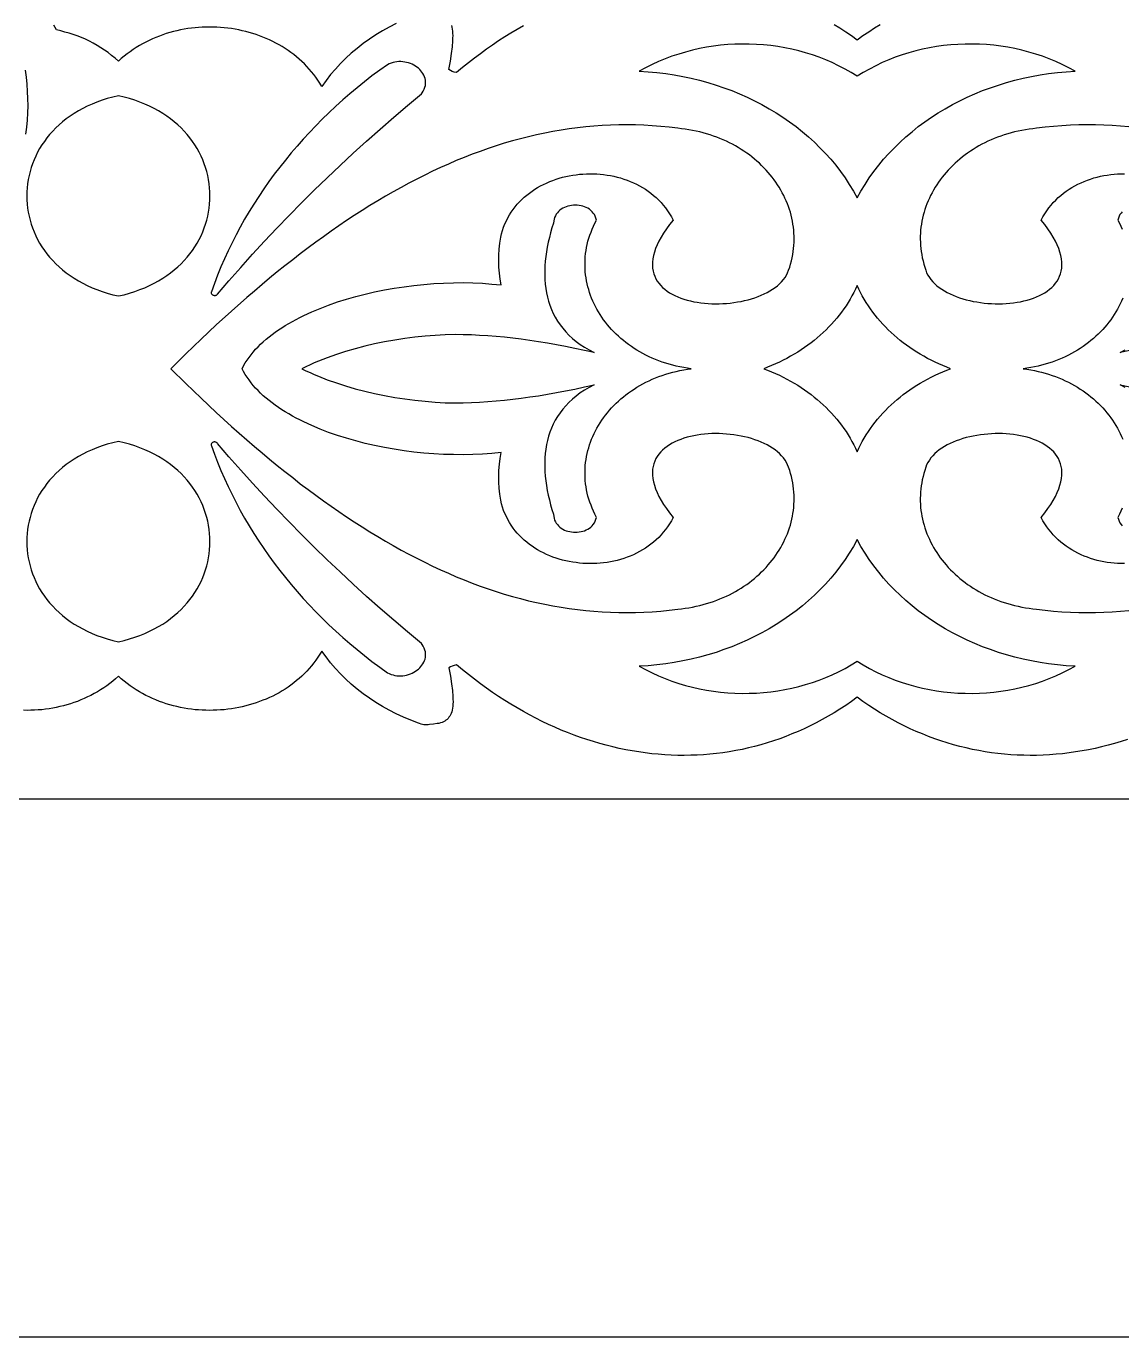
# Model space of a CAD drawing. Extents: x -335 to 335, y -262 to 262.
# Drawn here: x -215 to -113.1, y -262.5 to -140.7 of the extents above; entities that cross this region are included whole.
import ezdxf

# ---------------------------------------------------------------- set-up
doc = ezdxf.new("R2010")
doc.units = 0
doc.layers.add('LAYER_1', color=18, linetype='CONTINUOUS')

msp = doc.modelspace()

# ---------------------------------------------------------------- linework, layer by layer
at = {"layer": 'LAYER_1'}
for points in [[(335, -262.5), (335, 72.5), (140, 262.5), (-335, 262.5), (-335, -262.5)], [(185.59, 148.27), (119.67, 212.5), (-285, 212.5), (-285, -212.5), (285, -212.5), (285, 49.82), (192.78, 141.45)], [(-137.74, -145.31), (-138.3, -144.96), (-138.87, -144.64), (-139.46, -144.33), (-140.06, -144.05), (-140.66, -143.79), (-141.28, -143.55), (-141.9, -143.33), (-142.53, -143.13), (-143.17, -142.96), (-143.82, -142.8), (-144.47, -142.67), (-145.12, -142.56), (-145.78, -142.47), (-146.44, -142.4), (-147.1, -142.35), (-147.77, -142.32), (-148.43, -142.32), (-149.1, -142.33), (-149.76, -142.37), (-150.43, -142.43), (-151.09, -142.51), (-151.75, -142.62), (-152.4, -142.74), (-153.05, -142.89), (-153.69, -143.06), (-154.33, -143.25), (-154.96, -143.46), (-155.59, -143.69), (-156.2, -143.95), (-156.81, -144.23), (-157.41, -144.53), (-157.99, -144.85), (-157.17, -144.9), (-156.35, -144.97), (-155.54, -145.07), (-154.74, -145.19), (-153.94, -145.33), (-153.16, -145.5), (-152.38, -145.69), (-151.62, -145.9), (-150.86, -146.13), (-150.12, -146.38), (-149.39, -146.65), (-148.67, -146.95), (-147.96, -147.26), (-147.27, -147.6), (-146.59, -147.95), (-145.92, -148.33), (-145.27, -148.72), (-144.64, -149.13), (-144.02, -149.56), (-143.42, -150), (-142.83, -150.47), (-142.27, -150.95), (-141.72, -151.44), (-141.2, -151.96), (-140.69, -152.49), (-140.2, -153.03), (-139.73, -153.59), (-139.29, -154.17), (-138.87, -154.76), (-138.47, -155.37), (-138.09, -155.99), (-137.74, -156.62), (-137.39, -155.99), (-137.01, -155.37), (-136.61, -154.76), (-136.19, -154.17), (-135.74, -153.59), (-135.28, -153.03), (-134.79, -152.49), (-134.28, -151.96), (-133.75, -151.44), (-133.21, -150.95), (-132.64, -150.47), (-132.06, -150), (-131.46, -149.56), (-130.84, -149.13), (-130.21, -148.72), (-129.56, -148.33), (-128.89, -147.95), (-128.21, -147.6), (-127.52, -147.26), (-126.81, -146.95), (-126.09, -146.65), (-125.36, -146.38), (-124.61, -146.13), (-123.86, -145.9), (-123.09, -145.69), (-122.32, -145.5), (-121.53, -145.33), (-120.74, -145.19), (-119.94, -145.07), (-119.13, -144.97), (-118.31, -144.9), (-117.48, -144.85), (-118.07, -144.53), (-118.67, -144.23), (-119.27, -143.95), (-119.89, -143.69), (-120.51, -143.46), (-121.14, -143.25), (-121.78, -143.06), (-122.43, -142.89), (-123.08, -142.74), (-123.73, -142.62), (-124.39, -142.51), (-125.05, -142.43), (-125.71, -142.37), (-126.38, -142.33), (-127.04, -142.32), (-127.71, -142.32), (-128.37, -142.35), (-129.04, -142.4), (-129.7, -142.47), (-130.36, -142.56), (-131.01, -142.67), (-131.66, -142.8), (-132.3, -142.96), (-132.94, -143.13), (-133.57, -143.33), (-134.2, -143.55), (-134.81, -143.79), (-135.42, -144.05), (-136.02, -144.33), (-136.6, -144.64), (-137.18, -144.96)], [(-178.17, -146.87), (-178.07, -146.7), (-177.98, -146.52), (-177.92, -146.34), (-177.88, -146.17), (-177.86, -146), (-177.86, -145.84), (-177.88, -145.67), (-177.91, -145.52), (-177.96, -145.36), (-178.02, -145.22), (-178.1, -145.07), (-178.19, -144.94), (-178.29, -144.81), (-178.4, -144.69), (-178.53, -144.57), (-178.66, -144.47), (-178.8, -144.37), (-178.95, -144.28), (-179.11, -144.2), (-179.27, -144.13), (-179.44, -144.08), (-179.62, -144.03), (-179.79, -143.99), (-179.97, -143.97), (-180.16, -143.95), (-180.34, -143.95), (-180.52, -143.96), (-180.7, -143.99), (-180.88, -144.03), (-181.06, -144.09), (-181.23, -144.15), (-181.4, -144.24), (-182.12, -144.76), (-182.84, -145.29), (-183.53, -145.84), (-184.22, -146.39), (-184.89, -146.95), (-185.55, -147.52), (-186.2, -148.11), (-186.84, -148.7), (-187.46, -149.3), (-188.06, -149.91), (-188.66, -150.53), (-189.24, -151.16), (-189.8, -151.8), (-190.36, -152.44), (-190.89, -153.1), (-191.42, -153.76), (-191.93, -154.43), (-192.42, -155.11), (-192.9, -155.79), (-193.37, -156.49), (-193.82, -157.19), (-194.26, -157.9), (-194.68, -158.61), (-195.08, -159.33), (-195.47, -160.06), (-195.85, -160.8), (-196.21, -161.54), (-196.55, -162.29), (-196.88, -163.04), (-197.19, -163.8), (-197.49, -164.57), (-197.76, -165.34), (-197.78, -165.39), (-197.78, -165.44), (-197.78, -165.49), (-197.76, -165.54), (-197.73, -165.58), (-197.69, -165.61), (-197.65, -165.64), (-197.6, -165.67), (-197.55, -165.68), (-197.5, -165.69), (-197.44, -165.69), (-197.39, -165.69), (-197.34, -165.67), (-197.29, -165.65), (-197.24, -165.61), (-197.2, -165.56), (-196.13, -164.32), (-195.04, -163.09), (-193.94, -161.86), (-192.83, -160.65), (-191.69, -159.45), (-190.54, -158.26), (-189.38, -157.08), (-188.2, -155.91), (-187.01, -154.75), (-185.8, -153.6), (-184.58, -152.46), (-183.34, -151.34), (-182.09, -150.22), (-180.82, -149.12), (-179.54, -148.03), (-178.25, -146.95)], [(-206.41, -147.13), (-206.93, -147.25), (-207.44, -147.39), (-207.93, -147.54), (-208.41, -147.71), (-208.86, -147.9), (-209.3, -148.09), (-209.73, -148.3), (-210.13, -148.53), (-210.53, -148.77), (-210.9, -149.01), (-211.26, -149.27), (-211.6, -149.54), (-211.92, -149.82), (-212.23, -150.12), (-212.52, -150.42), (-212.8, -150.72), (-213.05, -151.04), (-213.29, -151.37), (-213.52, -151.7), (-213.73, -152.04), (-213.92, -152.38), (-214.09, -152.73), (-214.25, -153.09), (-214.39, -153.45), (-214.52, -153.81), (-214.62, -154.18), (-214.72, -154.55), (-214.79, -154.92), (-214.85, -155.3), (-214.89, -155.68), (-214.91, -156.05), (-214.92, -156.43), (-214.91, -156.81), (-214.89, -157.19), (-214.85, -157.57), (-214.79, -157.94), (-214.72, -158.32), (-214.62, -158.69), (-214.52, -159.06), (-214.39, -159.42), (-214.25, -159.78), (-214.09, -160.14), (-213.92, -160.49), (-213.73, -160.83), (-213.52, -161.17), (-213.29, -161.5), (-213.05, -161.83), (-212.8, -162.14), (-212.52, -162.45), (-212.23, -162.75), (-211.92, -163.04), (-211.6, -163.32), (-211.26, -163.59), (-210.9, -163.85), (-210.53, -164.1), (-210.13, -164.34), (-209.73, -164.56), (-209.3, -164.77), (-208.86, -164.97), (-208.41, -165.15), (-207.93, -165.32), (-207.44, -165.48), (-206.93, -165.62), (-206.41, -165.74), (-205.89, -165.62), (-205.38, -165.48), (-204.89, -165.32), (-204.41, -165.15), (-203.96, -164.97), (-203.52, -164.77), (-203.09, -164.56), (-202.69, -164.34), (-202.29, -164.1), (-201.92, -163.85), (-201.56, -163.59), (-201.22, -163.32), (-200.9, -163.04), (-200.59, -162.75), (-200.3, -162.45), (-200.03, -162.14), (-199.77, -161.83), (-199.53, -161.5), (-199.3, -161.17), (-199.09, -160.83), (-198.9, -160.49), (-198.73, -160.14), (-198.57, -159.78), (-198.43, -159.42), (-198.3, -159.06), (-198.2, -158.69), (-198.1, -158.32), (-198.03, -157.94), (-197.97, -157.57), (-197.93, -157.19), (-197.91, -156.81), (-197.9, -156.43), (-197.91, -156.05), (-197.93, -155.68), (-197.97, -155.3), (-198.03, -154.92), (-198.1, -154.55), (-198.2, -154.18), (-198.3, -153.81), (-198.43, -153.45), (-198.57, -153.09), (-198.73, -152.73), (-198.9, -152.38), (-199.09, -152.04), (-199.3, -151.7), (-199.53, -151.37), (-199.77, -151.04), (-200.03, -150.72), (-200.3, -150.42), (-200.59, -150.12), (-200.9, -149.82), (-201.22, -149.54), (-201.56, -149.27), (-201.92, -149.01), (-202.29, -148.77), (-202.69, -148.53), (-203.09, -148.3), (-203.52, -148.09), (-203.96, -147.9), (-204.41, -147.71), (-204.89, -147.54), (-205.38, -147.39), (-205.89, -147.25)], [(-154.42, -150.15), (-155.2, -150.05), (-155.99, -149.98), (-156.78, -149.91), (-157.56, -149.87), (-158.34, -149.84), (-159.12, -149.83), (-159.89, -149.84), (-160.67, -149.86), (-161.44, -149.9), (-162.21, -149.95), (-162.97, -150.02), (-163.74, -150.11), (-164.5, -150.21), (-165.26, -150.32), (-166.02, -150.45), (-166.78, -150.6), (-167.54, -150.76), (-168.29, -150.94), (-169.04, -151.13), (-169.79, -151.33), (-170.54, -151.55), (-171.29, -151.79), (-172.03, -152.03), (-172.78, -152.3), (-173.52, -152.57), (-174.26, -152.86), (-175, -153.16), (-175.73, -153.48), (-176.47, -153.81), (-177.2, -154.15), (-177.94, -154.51), (-178.67, -154.87), (-179.4, -155.25), (-180.13, -155.65), (-180.86, -156.05), (-181.58, -156.47), (-182.31, -156.9), (-183.03, -157.34), (-183.75, -157.79), (-184.48, -158.26), (-185.2, -158.73), (-185.92, -159.22), (-186.63, -159.72), (-187.35, -160.23), (-188.07, -160.75), (-188.78, -161.28), (-189.5, -161.82), (-190.21, -162.37), (-190.93, -162.93), (-191.64, -163.51), (-192.35, -164.09), (-193.06, -164.68), (-193.77, -165.28), (-194.48, -165.89), (-195.9, -167.14), (-197.31, -168.43), (-198.72, -169.75), (-200.13, -171.11), (-201.54, -172.5), (-200.13, -173.89), (-198.72, -175.25), (-197.31, -176.57), (-195.9, -177.86), (-194.48, -179.11), (-193.77, -179.72), (-193.06, -180.32), (-192.35, -180.92), (-191.64, -181.5), (-190.93, -182.07), (-190.21, -182.63), (-189.5, -183.19), (-188.78, -183.73), (-188.07, -184.26), (-187.35, -184.78), (-186.63, -185.29), (-185.92, -185.79), (-185.2, -186.27), (-184.48, -186.75), (-183.75, -187.21), (-183.03, -187.67), (-182.31, -188.11), (-181.58, -188.54), (-180.86, -188.95), (-180.13, -189.36), (-179.4, -189.75), (-178.67, -190.13), (-177.94, -190.5), (-177.2, -190.85), (-176.47, -191.2), (-175.73, -191.52), (-175, -191.84), (-174.26, -192.14), (-173.52, -192.43), (-172.78, -192.71), (-172.03, -192.97), (-171.29, -193.22), (-170.54, -193.45), (-169.79, -193.67), (-169.04, -193.88), (-168.29, -194.07), (-167.54, -194.24), (-166.78, -194.4), (-166.02, -194.55), (-165.26, -194.68), (-164.5, -194.8), (-163.74, -194.9), (-162.97, -194.98), (-162.21, -195.05), (-161.44, -195.11), (-160.67, -195.14), (-159.89, -195.17), (-159.12, -195.17), (-158.34, -195.16), (-157.56, -195.13), (-156.78, -195.09), (-155.99, -195.03), (-155.2, -194.95), (-154.42, -194.86), (-154.07, -194.82), (-153.72, -194.77), (-153.38, -194.72), (-153.04, -194.66), (-152.7, -194.59), (-152.37, -194.51), (-152.05, -194.43), (-151.73, -194.34), (-151.41, -194.24), (-151.1, -194.13), (-150.79, -194.02), (-150.49, -193.9), (-150.19, -193.78), (-149.9, -193.64), (-149.61, -193.51), (-149.33, -193.36), (-149.06, -193.21), (-148.79, -193.05), (-148.52, -192.89), (-148.26, -192.72), (-148.01, -192.55), (-147.76, -192.37), (-147.52, -192.18), (-147.29, -191.99), (-147.06, -191.8), (-146.83, -191.6), (-146.62, -191.39), (-146.41, -191.19), (-146.21, -190.97), (-146.01, -190.75), (-145.82, -190.53), (-145.64, -190.3), (-145.46, -190.07), (-145.3, -189.84), (-145.14, -189.6), (-144.98, -189.36), (-144.84, -189.11), (-144.7, -188.87), (-144.57, -188.61), (-144.45, -188.36), (-144.33, -188.1), (-144.22, -187.84), (-144.13, -187.58), (-144.04, -187.31), (-143.95, -187.04), (-143.88, -186.77), (-143.81, -186.5), (-143.76, -186.22), (-143.71, -185.95), (-143.67, -185.67), (-143.64, -185.39), (-143.62, -185.11), (-143.61, -184.82), (-143.61, -184.54), (-143.61, -184.25), (-143.63, -183.97), (-143.65, -183.68), (-143.69, -183.39), (-143.73, -183.11), (-143.79, -182.82), (-143.85, -182.53), (-143.93, -182.24), (-144.01, -181.95), (-144.11, -181.66), (-144.2, -181.43), (-144.31, -181.21), (-144.44, -180.99), (-144.59, -180.78), (-144.76, -180.59), (-144.95, -180.4), (-145.15, -180.22), (-145.37, -180.05), (-145.6, -179.88), (-145.85, -179.73), (-146.11, -179.59), (-146.38, -179.45), (-146.66, -179.33), (-146.95, -179.21), (-147.25, -179.1), (-147.56, -179), (-147.88, -178.91), (-148.2, -178.83), (-148.53, -178.76), (-148.86, -178.7), (-149.2, -178.65), (-149.54, -178.61), (-149.88, -178.58), (-150.23, -178.55), (-150.57, -178.54), (-150.92, -178.54), (-151.26, -178.54), (-151.6, -178.56), (-151.93, -178.59), (-152.27, -178.63), (-152.6, -178.67), (-152.92, -178.73), (-153.23, -178.8), (-153.54, -178.88), (-153.84, -178.97), (-154.13, -179.07), (-154.41, -179.18), (-154.68, -179.3), (-154.93, -179.43), (-155.18, -179.57), (-155.41, -179.72), (-155.62, -179.88), (-155.82, -180.06), (-156, -180.24), (-156.17, -180.44), (-156.32, -180.65), (-156.44, -180.86), (-156.55, -181.09), (-156.64, -181.33), (-156.7, -181.59), (-156.75, -181.85), (-156.77, -182.12), (-156.76, -182.41), (-156.73, -182.71), (-156.67, -183.02), (-156.59, -183.34), (-156.48, -183.67), (-156.34, -184.01), (-156.17, -184.37), (-155.96, -184.74), (-155.73, -185.12), (-155.47, -185.51), (-155.17, -185.91), (-154.84, -186.33), (-155, -186.63), (-155.17, -186.91), (-155.36, -187.19), (-155.55, -187.45), (-155.76, -187.71), (-155.97, -187.95), (-156.19, -188.18), (-156.42, -188.41), (-156.67, -188.62), (-156.91, -188.82), (-157.17, -189.01), (-157.43, -189.18), (-157.7, -189.35), (-157.98, -189.51), (-158.26, -189.66), (-158.54, -189.79), (-158.84, -189.92), (-159.13, -190.03), (-159.43, -190.14), (-159.74, -190.23), (-160.05, -190.32), (-160.36, -190.39), (-160.67, -190.45), (-160.99, -190.51), (-161.31, -190.55), (-161.62, -190.58), (-161.95, -190.61), (-162.27, -190.62), (-162.59, -190.62), (-162.91, -190.61), (-163.23, -190.6), (-163.55, -190.57), (-163.87, -190.53), (-164.18, -190.49), (-164.5, -190.43), (-164.81, -190.37), (-165.12, -190.29), (-165.43, -190.2), (-165.73, -190.11), (-166.02, -190.01), (-166.32, -189.89), (-166.61, -189.77), (-166.89, -189.63), (-167.17, -189.49), (-167.44, -189.34), (-167.7, -189.18), (-167.96, -189.01), (-168.21, -188.83), (-168.45, -188.64), (-168.68, -188.44), (-168.91, -188.24), (-169.13, -188.02), (-169.33, -187.79), (-169.53, -187.56), (-169.72, -187.32), (-169.89, -187.06), (-170.06, -186.8), (-170.21, -186.53), (-170.35, -186.25), (-170.48, -185.97), (-170.6, -185.67), (-170.71, -185.37), (-170.8, -185.05), (-170.87, -184.73), (-170.96, -184.18), (-171.02, -183.62), (-171.05, -183.06), (-171.06, -182.51), (-171.04, -181.95), (-171, -181.39), (-170.93, -180.84), (-170.84, -180.28), (-171.69, -180.37), (-172.57, -180.44), (-173.46, -180.48), (-174.36, -180.5), (-175.26, -180.49), (-176.18, -180.47), (-177.1, -180.42), (-178.02, -180.34), (-178.94, -180.25), (-179.86, -180.13), (-180.78, -179.99), (-181.69, -179.83), (-182.59, -179.64), (-183.47, -179.44), (-184.35, -179.22), (-185.21, -178.97), (-186.05, -178.71), (-186.87, -178.42), (-187.66, -178.12), (-188.44, -177.79), (-189.18, -177.45), (-189.54, -177.27), (-189.89, -177.09), (-190.24, -176.9), (-190.58, -176.71), (-190.91, -176.51), (-191.23, -176.31), (-191.54, -176.1), (-191.84, -175.89), (-192.13, -175.68), (-192.41, -175.46), (-192.68, -175.24), (-192.94, -175.01), (-193.19, -174.78), (-193.43, -174.54), (-193.66, -174.3), (-193.88, -174.06), (-194.08, -173.81), (-194.27, -173.55), (-194.45, -173.3), (-194.62, -173.04), (-194.77, -172.77), (-194.91, -172.5), (-194.77, -172.23), (-194.62, -171.97), (-194.45, -171.71), (-194.27, -171.45), (-194.08, -171.2), (-193.88, -170.95), (-193.66, -170.7), (-193.43, -170.46), (-193.19, -170.23), (-192.94, -169.99), (-192.68, -169.77), (-192.41, -169.54), (-192.13, -169.32), (-191.84, -169.11), (-191.54, -168.9), (-191.23, -168.69), (-190.91, -168.49), (-190.58, -168.3), (-190.24, -168.1), (-189.89, -167.92), (-189.54, -167.73), (-189.18, -167.55), (-188.44, -167.21), (-187.66, -166.89), (-186.87, -166.58), (-186.05, -166.3), (-185.21, -166.03), (-184.35, -165.79), (-183.47, -165.56), (-182.59, -165.36), (-181.69, -165.18), (-180.78, -165.02), (-179.86, -164.88), (-178.94, -164.76), (-178.02, -164.66), (-177.1, -164.59), (-176.18, -164.54), (-175.26, -164.51), (-174.36, -164.5), (-173.46, -164.52), (-172.57, -164.56), (-171.69, -164.63), (-170.84, -164.72), (-170.93, -164.17), (-171, -163.61), (-171.04, -163.06), (-171.06, -162.5), (-171.05, -161.94), (-171.02, -161.38), (-170.96, -160.83), (-170.87, -160.27), (-170.8, -159.95), (-170.71, -159.64), (-170.6, -159.33), (-170.48, -159.04), (-170.35, -158.75), (-170.21, -158.47), (-170.06, -158.2), (-169.89, -157.94), (-169.72, -157.69), (-169.53, -157.44), (-169.33, -157.21), (-169.13, -156.98), (-168.91, -156.77), (-168.68, -156.56), (-168.45, -156.36), (-168.21, -156.17), (-167.96, -155.99), (-167.7, -155.82), (-167.44, -155.66), (-167.17, -155.51), (-166.89, -155.37), (-166.61, -155.24), (-166.32, -155.11), (-166.02, -155), (-165.73, -154.89), (-165.43, -154.8), (-165.12, -154.71), (-164.81, -154.64), (-164.5, -154.57), (-164.18, -154.52), (-163.87, -154.47), (-163.55, -154.43), (-163.23, -154.41), (-162.91, -154.39), (-162.59, -154.38), (-162.27, -154.39), (-161.95, -154.4), (-161.62, -154.42), (-161.31, -154.45), (-160.99, -154.5), (-160.67, -154.55), (-160.36, -154.61), (-160.05, -154.69), (-159.74, -154.77), (-159.43, -154.87), (-159.13, -154.97), (-158.84, -155.09), (-158.54, -155.21), (-158.26, -155.35), (-157.98, -155.49), (-157.7, -155.65), (-157.43, -155.82), (-157.17, -156), (-156.91, -156.19), (-156.67, -156.39), (-156.42, -156.6), (-156.19, -156.82), (-155.97, -157.05), (-155.76, -157.29), (-155.55, -157.55), (-155.36, -157.81), (-155.17, -158.09), (-155, -158.38), (-154.84, -158.68), (-155.17, -159.09), (-155.47, -159.5), (-155.73, -159.89), (-155.96, -160.27), (-156.17, -160.63), (-156.34, -160.99), (-156.48, -161.33), (-156.59, -161.67), (-156.67, -161.99), (-156.73, -162.3), (-156.76, -162.59), (-156.77, -162.88), (-156.75, -163.16), (-156.7, -163.42), (-156.64, -163.67), (-156.55, -163.91), (-156.44, -164.14), (-156.32, -164.36), (-156.17, -164.56), (-156, -164.76), (-155.82, -164.95), (-155.62, -165.12), (-155.41, -165.28), (-155.18, -165.44), (-154.93, -165.58), (-154.68, -165.71), (-154.41, -165.83), (-154.13, -165.94), (-153.84, -166.04), (-153.54, -166.13), (-153.23, -166.2), (-152.92, -166.27), (-152.6, -166.33), (-152.27, -166.38), (-151.93, -166.41), (-151.6, -166.44), (-151.26, -166.46), (-150.92, -166.47), (-150.57, -166.46), (-150.23, -166.45), (-149.88, -166.43), (-149.54, -166.4), (-149.2, -166.35), (-148.86, -166.3), (-148.53, -166.24), (-148.2, -166.17), (-147.88, -166.09), (-147.56, -166), (-147.25, -165.9), (-146.95, -165.8), (-146.66, -165.68), (-146.38, -165.55), (-146.11, -165.42), (-145.85, -165.27), (-145.6, -165.12), (-145.37, -164.96), (-145.15, -164.79), (-144.95, -164.61), (-144.76, -164.42), (-144.59, -164.22), (-144.44, -164.01), (-144.31, -163.8), (-144.2, -163.58), (-144.11, -163.34), (-144.01, -163.05), (-143.93, -162.77), (-143.85, -162.48), (-143.79, -162.19), (-143.73, -161.9), (-143.69, -161.61), (-143.65, -161.32), (-143.63, -161.04), (-143.61, -160.75), (-143.61, -160.46), (-143.61, -160.18), (-143.62, -159.9), (-143.64, -159.62), (-143.67, -159.34), (-143.71, -159.06), (-143.76, -158.78), (-143.81, -158.51), (-143.88, -158.23), (-143.95, -157.96), (-144.04, -157.69), (-144.13, -157.43), (-144.22, -157.16), (-144.33, -156.9), (-144.45, -156.65), (-144.57, -156.39), (-144.7, -156.14), (-144.84, -155.89), (-144.98, -155.64), (-145.14, -155.4), (-145.3, -155.16), (-145.46, -154.93), (-145.64, -154.7), (-145.82, -154.47), (-146.01, -154.25), (-146.21, -154.03), (-146.41, -153.82), (-146.62, -153.61), (-146.83, -153.4), (-147.06, -153.2), (-147.29, -153.01), (-147.52, -152.82), (-147.76, -152.63), (-148.01, -152.46), (-148.26, -152.28), (-148.52, -152.11), (-148.79, -151.95), (-149.06, -151.79), (-149.33, -151.64), (-149.61, -151.5), (-149.9, -151.36), (-150.19, -151.23), (-150.49, -151.1), (-150.79, -150.98), (-151.1, -150.87), (-151.41, -150.76), (-151.73, -150.67), (-152.05, -150.58), (-152.37, -150.49), (-152.7, -150.41), (-153.04, -150.35), (-153.38, -150.28), (-153.72, -150.23), (-154.07, -150.19)], [(-161.97, -158.69), (-162.02, -158.5), (-162.09, -158.33), (-162.17, -158.18), (-162.27, -158.04), (-162.38, -157.91), (-162.5, -157.79), (-162.63, -157.68), (-162.77, -157.59), (-162.93, -157.51), (-163.08, -157.45), (-163.25, -157.39), (-163.41, -157.35), (-163.59, -157.32), (-163.76, -157.3), (-163.94, -157.3), (-164.11, -157.3), (-164.29, -157.32), (-164.46, -157.35), (-164.63, -157.39), (-164.79, -157.44), (-164.95, -157.51), (-165.1, -157.58), (-165.24, -157.67), (-165.37, -157.77), (-165.5, -157.88), (-165.61, -158), (-165.71, -158.14), (-165.79, -158.28), (-165.86, -158.43), (-165.91, -158.6), (-165.95, -158.77), (-165.97, -158.96), (-166.11, -159.41), (-166.23, -159.86), (-166.35, -160.3), (-166.45, -160.75), (-166.54, -161.19), (-166.62, -161.63), (-166.68, -162.07), (-166.73, -162.51), (-166.76, -162.94), (-166.78, -163.37), (-166.78, -163.79), (-166.77, -164.21), (-166.74, -164.63), (-166.69, -165.04), (-166.62, -165.44), (-166.53, -165.84), (-166.43, -166.23), (-166.3, -166.61), (-166.15, -166.99), (-165.99, -167.36), (-165.8, -167.72), (-165.59, -168.07), (-165.36, -168.41), (-165.11, -168.74), (-164.83, -169.06), (-164.53, -169.37), (-164.2, -169.68), (-163.85, -169.96), (-163.48, -170.24), (-163.08, -170.51), (-162.65, -170.76), (-162.2, -171), (-163.09, -170.8), (-163.97, -170.62), (-164.84, -170.44), (-165.69, -170.28), (-166.52, -170.13), (-167.35, -170), (-168.16, -169.87), (-168.96, -169.76), (-169.75, -169.67), (-170.53, -169.58), (-171.31, -169.51), (-172.08, -169.45), (-172.84, -169.4), (-173.6, -169.36), (-174.35, -169.34), (-175.1, -169.32), (-176.03, -169.35), (-176.97, -169.4), (-177.91, -169.47), (-178.85, -169.57), (-179.8, -169.69), (-180.73, -169.84), (-181.67, -170), (-182.59, -170.19), (-183.51, -170.41), (-184.41, -170.64), (-185.29, -170.9), (-186.15, -171.18), (-187, -171.48), (-187.81, -171.8), (-188.21, -171.97), (-188.6, -172.14), (-188.99, -172.32), (-189.36, -172.5), (-188.99, -172.69), (-188.6, -172.86), (-188.21, -173.04), (-187.81, -173.21), (-187, -173.53), (-186.15, -173.83), (-185.29, -174.1), (-184.41, -174.36), (-183.51, -174.6), (-182.59, -174.81), (-181.67, -175), (-180.73, -175.17), (-179.8, -175.31), (-178.85, -175.44), (-177.91, -175.53), (-176.97, -175.61), (-176.03, -175.66), (-175.1, -175.68), (-174.35, -175.67), (-173.6, -175.64), (-172.84, -175.61), (-172.08, -175.56), (-171.31, -175.5), (-170.53, -175.42), (-169.75, -175.34), (-168.96, -175.24), (-168.16, -175.13), (-167.35, -175.01), (-166.52, -174.87), (-165.69, -174.72), (-164.84, -174.56), (-163.97, -174.39), (-163.09, -174.2), (-162.2, -174), (-162.65, -174.24), (-163.08, -174.5), (-163.48, -174.76), (-163.85, -175.04), (-164.2, -175.33), (-164.53, -175.63), (-164.83, -175.94), (-165.11, -176.26), (-165.36, -176.6), (-165.59, -176.94), (-165.8, -177.29), (-165.99, -177.65), (-166.15, -178.02), (-166.3, -178.39), (-166.43, -178.78), (-166.53, -179.17), (-166.62, -179.56), (-166.69, -179.97), (-166.74, -180.38), (-166.77, -180.79), (-166.78, -181.21), (-166.78, -181.64), (-166.76, -182.06), (-166.73, -182.5), (-166.68, -182.93), (-166.62, -183.37), (-166.54, -183.81), (-166.45, -184.26), (-166.35, -184.7), (-166.23, -185.15), (-166.11, -185.6), (-165.97, -186.04), (-165.95, -186.23), (-165.91, -186.41), (-165.86, -186.57), (-165.79, -186.73), (-165.71, -186.87), (-165.61, -187), (-165.5, -187.12), (-165.37, -187.23), (-165.24, -187.33), (-165.1, -187.42), (-164.95, -187.5), (-164.79, -187.56), (-164.63, -187.61), (-164.46, -187.65), (-164.29, -187.68), (-164.11, -187.7), (-163.94, -187.71), (-163.76, -187.7), (-163.59, -187.68), (-163.41, -187.65), (-163.25, -187.61), (-163.08, -187.56), (-162.93, -187.49), (-162.77, -187.41), (-162.63, -187.32), (-162.5, -187.22), (-162.38, -187.1), (-162.27, -186.97), (-162.17, -186.83), (-162.09, -186.67), (-162.02, -186.5), (-161.97, -186.32), (-162.11, -186.04), (-162.25, -185.76), (-162.37, -185.48), (-162.48, -185.19), (-162.59, -184.91), (-162.68, -184.63), (-162.76, -184.34), (-162.83, -184.06), (-162.89, -183.77), (-162.94, -183.48), (-162.98, -183.2), (-163.01, -182.91), (-163.03, -182.63), (-163.03, -182.35), (-163.03, -182.06), (-163.02, -181.78), (-163.01, -181.5), (-162.98, -181.22), (-162.94, -180.94), (-162.89, -180.67), (-162.83, -180.39), (-162.77, -180.12), (-162.69, -179.85), (-162.61, -179.58), (-162.52, -179.32), (-162.42, -179.05), (-162.31, -178.79), (-162.19, -178.53), (-162.06, -178.28), (-161.93, -178.03), (-161.78, -177.78), (-161.63, -177.53), (-161.47, -177.29), (-161.31, -177.06), (-161.13, -176.82), (-160.95, -176.59), (-160.76, -176.37), (-160.56, -176.15), (-160.36, -175.93), (-160.15, -175.72), (-159.93, -175.51), (-159.7, -175.31), (-159.47, -175.12), (-159.23, -174.93), (-158.98, -174.74), (-158.73, -174.56), (-158.47, -174.39), (-158.21, -174.22), (-157.93, -174.06), (-157.66, -173.91), (-157.37, -173.76), (-157.08, -173.62), (-156.78, -173.48), (-156.48, -173.36), (-156.17, -173.24), (-155.86, -173.12), (-155.54, -173.02), (-155.21, -172.92), (-154.88, -172.83), (-154.55, -172.75), (-154.21, -172.67), (-153.86, -172.61), (-153.51, -172.55), (-153.16, -172.5), (-153.51, -172.45), (-153.86, -172.4), (-154.21, -172.33), (-154.55, -172.26), (-154.88, -172.17), (-155.21, -172.08), (-155.54, -171.99), (-155.86, -171.88), (-156.17, -171.77), (-156.48, -171.65), (-156.78, -171.52), (-157.08, -171.39), (-157.37, -171.24), (-157.66, -171.1), (-157.93, -170.94), (-158.21, -170.78), (-158.47, -170.61), (-158.73, -170.44), (-158.98, -170.26), (-159.23, -170.08), (-159.47, -169.89), (-159.7, -169.69), (-159.93, -169.49), (-160.15, -169.28), (-160.36, -169.07), (-160.56, -168.86), (-160.76, -168.64), (-160.95, -168.41), (-161.13, -168.18), (-161.31, -167.95), (-161.47, -167.71), (-161.63, -167.47), (-161.78, -167.23), (-161.93, -166.98), (-162.06, -166.73), (-162.19, -166.47), (-162.31, -166.21), (-162.42, -165.95), (-162.52, -165.69), (-162.61, -165.42), (-162.69, -165.15), (-162.77, -164.88), (-162.83, -164.61), (-162.89, -164.34), (-162.94, -164.06), (-162.98, -163.78), (-163.01, -163.5), (-163.02, -163.22), (-163.03, -162.94), (-163.03, -162.66), (-163.03, -162.37), (-163.01, -162.09), (-162.98, -161.8), (-162.94, -161.52), (-162.89, -161.23), (-162.83, -160.95), (-162.76, -160.66), (-162.68, -160.38), (-162.59, -160.09), (-162.48, -159.81), (-162.37, -159.53), (-162.25, -159.25), (-162.11, -158.96)], [(-137.74, -164.78), (-137.89, -165.1), (-138.05, -165.42), (-138.22, -165.73), (-138.39, -166.04), (-138.58, -166.35), (-138.77, -166.65), (-138.98, -166.95), (-139.19, -167.24), (-139.41, -167.53), (-139.64, -167.81), (-139.87, -168.08), (-140.12, -168.36), (-140.37, -168.62), (-140.63, -168.88), (-140.89, -169.14), (-141.17, -169.39), (-141.45, -169.63), (-141.73, -169.87), (-142.03, -170.1), (-142.33, -170.32), (-142.64, -170.54), (-142.95, -170.76), (-143.27, -170.96), (-143.6, -171.16), (-143.94, -171.35), (-144.28, -171.54), (-144.62, -171.72), (-144.97, -171.89), (-145.33, -172.05), (-145.69, -172.21), (-146.06, -172.36), (-146.43, -172.5), (-146.06, -172.64), (-145.69, -172.79), (-145.33, -172.95), (-144.97, -173.11), (-144.62, -173.29), (-144.28, -173.46), (-143.94, -173.65), (-143.6, -173.84), (-143.27, -174.04), (-142.95, -174.25), (-142.64, -174.46), (-142.33, -174.68), (-142.03, -174.9), (-141.73, -175.14), (-141.45, -175.37), (-141.17, -175.62), (-140.89, -175.87), (-140.63, -176.12), (-140.37, -176.38), (-140.12, -176.65), (-139.87, -176.92), (-139.64, -177.2), (-139.41, -177.48), (-139.19, -177.76), (-138.98, -178.06), (-138.77, -178.35), (-138.58, -178.65), (-138.39, -178.96), (-138.22, -179.27), (-138.05, -179.59), (-137.89, -179.9), (-137.74, -180.23), (-137.59, -179.9), (-137.43, -179.59), (-137.26, -179.27), (-137.08, -178.96), (-136.9, -178.65), (-136.7, -178.35), (-136.5, -178.06), (-136.29, -177.76), (-136.07, -177.48), (-135.84, -177.2), (-135.6, -176.92), (-135.36, -176.65), (-135.11, -176.38), (-134.85, -176.12), (-134.58, -175.87), (-134.31, -175.62), (-134.03, -175.37), (-133.74, -175.14), (-133.45, -174.9), (-133.15, -174.68), (-132.84, -174.46), (-132.52, -174.25), (-132.2, -174.04), (-131.87, -173.84), (-131.54, -173.65), (-131.2, -173.46), (-130.86, -173.29), (-130.5, -173.11), (-130.15, -172.95), (-129.79, -172.79), (-129.42, -172.64), (-129.05, -172.5), (-129.42, -172.36), (-129.79, -172.21), (-130.15, -172.05), (-130.5, -171.89), (-130.86, -171.72), (-131.2, -171.54), (-131.54, -171.35), (-131.87, -171.16), (-132.2, -170.96), (-132.52, -170.76), (-132.84, -170.54), (-133.15, -170.32), (-133.45, -170.1), (-133.74, -169.87), (-134.03, -169.63), (-134.31, -169.39), (-134.58, -169.14), (-134.85, -168.88), (-135.11, -168.62), (-135.36, -168.36), (-135.6, -168.08), (-135.84, -167.81), (-136.07, -167.53), (-136.29, -167.24), (-136.5, -166.95), (-136.7, -166.65), (-136.9, -166.35), (-137.08, -166.04), (-137.26, -165.73), (-137.43, -165.42), (-137.59, -165.1)], [(-206.41, -179.26), (-206.93, -179.39), (-207.44, -179.53), (-207.93, -179.68), (-208.41, -179.85), (-208.86, -180.03), (-209.3, -180.23), (-209.73, -180.44), (-210.13, -180.67), (-210.53, -180.9), (-210.9, -181.15), (-211.26, -181.41), (-211.6, -181.68), (-211.92, -181.96), (-212.23, -182.25), (-212.52, -182.55), (-212.8, -182.86), (-213.05, -183.18), (-213.29, -183.5), (-213.52, -183.83), (-213.73, -184.17), (-213.92, -184.52), (-214.09, -184.87), (-214.25, -185.22), (-214.39, -185.58), (-214.52, -185.95), (-214.62, -186.32), (-214.72, -186.69), (-214.79, -187.06), (-214.85, -187.44), (-214.89, -187.81), (-214.91, -188.19), (-214.92, -188.57), (-214.91, -188.95), (-214.89, -189.33), (-214.85, -189.71), (-214.79, -190.08), (-214.72, -190.45), (-214.62, -190.83), (-214.52, -191.19), (-214.39, -191.56), (-214.25, -191.92), (-214.09, -192.27), (-213.92, -192.62), (-213.73, -192.97), (-213.52, -193.31), (-213.29, -193.64), (-213.05, -193.96), (-212.8, -194.28), (-212.52, -194.59), (-212.23, -194.89), (-211.92, -195.18), (-211.6, -195.46), (-211.26, -195.73), (-210.9, -195.99), (-210.53, -196.24), (-210.13, -196.47), (-209.73, -196.7), (-209.3, -196.91), (-208.86, -197.11), (-208.41, -197.29), (-207.93, -197.46), (-207.44, -197.62), (-206.93, -197.76), (-206.41, -197.88), (-205.89, -197.76), (-205.38, -197.62), (-204.89, -197.46), (-204.41, -197.29), (-203.96, -197.11), (-203.52, -196.91), (-203.09, -196.7), (-202.69, -196.47), (-202.29, -196.24), (-201.92, -195.99), (-201.56, -195.73), (-201.22, -195.46), (-200.9, -195.18), (-200.59, -194.89), (-200.3, -194.59), (-200.03, -194.28), (-199.77, -193.96), (-199.53, -193.64), (-199.3, -193.31), (-199.09, -192.97), (-198.9, -192.62), (-198.73, -192.27), (-198.57, -191.92), (-198.43, -191.56), (-198.3, -191.19), (-198.2, -190.83), (-198.1, -190.45), (-198.03, -190.08), (-197.97, -189.71), (-197.93, -189.33), (-197.91, -188.95), (-197.9, -188.57), (-197.91, -188.19), (-197.93, -187.81), (-197.97, -187.44), (-198.03, -187.06), (-198.1, -186.69), (-198.2, -186.32), (-198.3, -185.95), (-198.43, -185.58), (-198.57, -185.22), (-198.73, -184.87), (-198.9, -184.52), (-199.09, -184.17), (-199.3, -183.83), (-199.53, -183.5), (-199.77, -183.18), (-200.03, -182.86), (-200.3, -182.55), (-200.59, -182.25), (-200.9, -181.96), (-201.22, -181.68), (-201.56, -181.41), (-201.92, -181.15), (-202.29, -180.9), (-202.69, -180.67), (-203.09, -180.44), (-203.52, -180.23), (-203.96, -180.03), (-204.41, -179.85), (-204.89, -179.68), (-205.38, -179.53), (-205.89, -179.39)], [(-197.2, -179.44), (-197.24, -179.39), (-197.29, -179.36), (-197.34, -179.33), (-197.39, -179.32), (-197.44, -179.31), (-197.5, -179.31), (-197.55, -179.32), (-197.6, -179.34), (-197.65, -179.36), (-197.69, -179.39), (-197.73, -179.43), (-197.76, -179.47), (-197.78, -179.51), (-197.78, -179.56), (-197.78, -179.61), (-197.76, -179.67), (-197.49, -180.44), (-197.19, -181.2), (-196.88, -181.96), (-196.55, -182.72), (-196.21, -183.46), (-195.85, -184.21), (-195.47, -184.94), (-195.08, -185.67), (-194.68, -186.39), (-194.26, -187.11), (-193.82, -187.82), (-193.37, -188.52), (-192.9, -189.21), (-192.42, -189.9), (-191.93, -190.57), (-191.42, -191.25), (-190.89, -191.91), (-190.36, -192.56), (-189.8, -193.21), (-189.24, -193.85), (-188.66, -194.47), (-188.06, -195.09), (-187.46, -195.7), (-186.84, -196.31), (-186.2, -196.9), (-185.55, -197.48), (-184.89, -198.05), (-184.22, -198.62), (-183.53, -199.17), (-182.84, -199.71), (-182.12, -200.24), (-181.4, -200.76), (-181.23, -200.85), (-181.06, -200.92), (-180.88, -200.97), (-180.7, -201.01), (-180.52, -201.04), (-180.34, -201.05), (-180.16, -201.05), (-179.97, -201.04), (-179.79, -201.01), (-179.62, -200.98), (-179.44, -200.93), (-179.27, -200.87), (-179.11, -200.8), (-178.95, -200.72), (-178.8, -200.63), (-178.66, -200.54), (-178.53, -200.43), (-178.4, -200.32), (-178.29, -200.19), (-178.19, -200.06), (-178.1, -199.93), (-178.02, -199.79), (-177.96, -199.64), (-177.91, -199.49), (-177.88, -199.33), (-177.86, -199.17), (-177.86, -199), (-177.88, -198.83), (-177.92, -198.66), (-177.98, -198.49), (-178.07, -198.31), (-178.17, -198.13), (-178.25, -198.05), (-179.54, -196.97), (-180.82, -195.88), (-182.09, -194.78), (-183.34, -193.67), (-184.58, -192.54), (-185.8, -191.4), (-187.01, -190.26), (-188.2, -189.1), (-189.38, -187.93), (-190.54, -186.75), (-191.69, -185.56), (-192.83, -184.35), (-193.94, -183.14), (-195.04, -181.92), (-196.13, -180.68)], [(-137.74, -188.39), (-138.09, -189.02), (-138.47, -189.64), (-138.87, -190.24), (-139.29, -190.83), (-139.73, -191.41), (-140.2, -191.97), (-140.69, -192.52), (-141.2, -193.05), (-141.72, -193.56), (-142.27, -194.06), (-142.83, -194.54), (-143.42, -195), (-144.02, -195.45), (-144.64, -195.88), (-145.27, -196.29), (-145.92, -196.68), (-146.59, -197.05), (-147.27, -197.41), (-147.96, -197.74), (-148.67, -198.05), (-149.39, -198.35), (-150.12, -198.62), (-150.86, -198.88), (-151.62, -199.11), (-152.38, -199.32), (-153.16, -199.51), (-153.94, -199.67), (-154.74, -199.82), (-155.54, -199.94), (-156.35, -200.03), (-157.17, -200.11), (-157.99, -200.16), (-157.41, -200.48), (-156.81, -200.78), (-156.2, -201.05), (-155.59, -201.31), (-154.96, -201.54), (-154.33, -201.76), (-153.69, -201.95), (-153.05, -202.12), (-152.4, -202.26), (-151.75, -202.39), (-151.09, -202.49), (-150.43, -202.57), (-149.76, -202.63), (-149.1, -202.67), (-148.43, -202.69), (-147.77, -202.68), (-147.1, -202.66), (-146.44, -202.61), (-145.78, -202.54), (-145.12, -202.45), (-144.47, -202.34), (-143.82, -202.2), (-143.17, -202.05), (-142.53, -201.87), (-141.9, -201.67), (-141.28, -201.45), (-140.66, -201.21), (-140.06, -200.95), (-139.46, -200.67), (-138.87, -200.37), (-138.3, -200.04), (-137.74, -199.69), (-137.18, -200.04), (-136.6, -200.37), (-136.02, -200.67), (-135.42, -200.95), (-134.81, -201.21), (-134.2, -201.45), (-133.57, -201.67), (-132.94, -201.87), (-132.3, -202.05), (-131.66, -202.2), (-131.01, -202.34), (-130.36, -202.45), (-129.7, -202.54), (-129.04, -202.61), (-128.37, -202.66), (-127.71, -202.68), (-127.04, -202.69), (-126.38, -202.67), (-125.71, -202.63), (-125.05, -202.57), (-124.39, -202.49), (-123.73, -202.39), (-123.08, -202.26), (-122.43, -202.12), (-121.78, -201.95), (-121.14, -201.76), (-120.51, -201.54), (-119.89, -201.31), (-119.27, -201.05), (-118.67, -200.78), (-118.07, -200.48), (-117.48, -200.16), (-118.31, -200.11), (-119.13, -200.03), (-119.94, -199.94), (-120.74, -199.82), (-121.53, -199.67), (-122.32, -199.51), (-123.09, -199.32), (-123.86, -199.11), (-124.61, -198.88), (-125.36, -198.62), (-126.09, -198.35), (-126.81, -198.05), (-127.52, -197.74), (-128.21, -197.41), (-128.89, -197.05), (-129.56, -196.68), (-130.21, -196.29), (-130.84, -195.88), (-131.46, -195.45), (-132.06, -195), (-132.64, -194.54), (-133.21, -194.06), (-133.75, -193.56), (-134.28, -193.05), (-134.79, -192.52), (-135.28, -191.97), (-135.74, -191.41), (-136.19, -190.83), (-136.61, -190.24), (-137.01, -189.64), (-137.39, -189.02)]]:
    msp.add_lwpolyline(points, close=True, dxfattribs=at)
for points in [[(-180.58, -140.42), (-181.24, -140.75), (-181.87, -141.1), (-182.49, -141.47), (-183.08, -141.87), (-183.66, -142.28), (-184.22, -142.72), (-184.76, -143.17), (-185.28, -143.64), (-185.77, -144.13), (-186.24, -144.64), (-186.69, -145.16), (-187.11, -145.7), (-187.51, -146.26), (-187.68, -145.97), (-187.86, -145.69), (-188.05, -145.41), (-188.25, -145.15), (-188.46, -144.89), (-188.67, -144.64), (-188.89, -144.4), (-189.12, -144.16), (-189.36, -143.93), (-189.6, -143.71), (-189.85, -143.5), (-190.11, -143.29), (-190.37, -143.1), (-190.64, -142.91), (-190.92, -142.72), (-191.2, -142.55), (-191.48, -142.38), (-191.77, -142.23), (-192.07, -142.07), (-192.37, -141.93), (-192.67, -141.8), (-192.98, -141.67), (-193.29, -141.55), (-193.61, -141.44), (-193.93, -141.34), (-194.25, -141.24), (-194.57, -141.15), (-194.9, -141.08), (-195.23, -141.01), (-195.56, -140.94), (-195.9, -140.89), (-196.23, -140.84), (-196.57, -140.8), (-196.91, -140.78), (-197.25, -140.75), (-197.59, -140.74), (-197.93, -140.74), (-198.27, -140.74), (-198.61, -140.75), (-198.95, -140.78), (-199.29, -140.81), (-199.63, -140.84), (-199.96, -140.89), (-200.3, -140.95), (-200.64, -141.01), (-200.97, -141.08), (-201.3, -141.16), (-201.63, -141.25), (-201.96, -141.35), (-202.28, -141.46), (-202.6, -141.58), (-202.92, -141.7), (-203.24, -141.84), (-203.55, -141.98), (-203.86, -142.13), (-204.16, -142.29), (-204.46, -142.46), (-204.75, -142.64), (-205.04, -142.83), (-205.33, -143.03), (-205.61, -143.23), (-205.88, -143.45), (-206.15, -143.67), (-206.41, -143.91), (-206.72, -143.63), (-207.04, -143.37), (-207.37, -143.12), (-207.7, -142.88), (-208.04, -142.66), (-208.39, -142.44), (-208.75, -142.24), (-209.11, -142.06), (-209.48, -141.88), (-209.85, -141.72), (-210.23, -141.57), (-210.61, -141.44), (-210.99, -141.31), (-211.38, -141.2), (-211.77, -141.1), (-212.17, -141.01), (-212.42, -140.55)], [(-168.77, -140.63), (-169.35, -140.96), (-169.92, -141.31), (-170.5, -141.66), (-171.07, -142.03), (-171.64, -142.42), (-172.2, -142.81), (-172.76, -143.22), (-173.32, -143.64), (-173.87, -144.07), (-174.42, -144.51), (-174.97, -144.97), (-175.19, -144.93), (-175.38, -144.86), (-175.55, -144.78), (-175.69, -144.68), (-175.55, -143.9), (-175.44, -143.2), (-175.36, -142.58), (-175.31, -142.03), (-175.31, -141.78), (-175.3, -141.54), (-175.31, -141.33), (-175.33, -141.12), (-175.35, -140.94), (-175.39, -140.76), (-175.43, -140.6)], [(-135.59, -140.52), (-136.13, -140.85), (-136.67, -141.21), (-137.21, -141.57), (-137.74, -141.95), (-138.27, -141.57), (-138.8, -141.21), (-139.34, -140.85), (-139.89, -140.52)], [(-215.01, -150.71), (-214.93, -150.05), (-214.87, -149.39), (-214.83, -148.72), (-214.81, -148.06), (-214.82, -147.39), (-214.85, -146.73), (-214.89, -146.06), (-214.96, -145.4), (-215.05, -144.75)], [(-112.5, -150.02), (-113.27, -149.95), (-114.04, -149.9), (-114.81, -149.86), (-115.58, -149.84), (-116.36, -149.83), (-117.14, -149.84), (-117.92, -149.87), (-118.7, -149.91), (-119.48, -149.98), (-120.27, -150.05), (-121.06, -150.15), (-121.41, -150.19), (-121.76, -150.23), (-122.1, -150.28), (-122.44, -150.35), (-122.77, -150.41), (-123.1, -150.49), (-123.43, -150.58), (-123.75, -150.67), (-124.07, -150.76), (-124.38, -150.87), (-124.68, -150.98), (-124.99, -151.1), (-125.28, -151.23), (-125.58, -151.36), (-125.86, -151.5), (-126.14, -151.64), (-126.42, -151.79), (-126.69, -151.95), (-126.95, -152.11), (-127.21, -152.28), (-127.47, -152.46), (-127.71, -152.63), (-127.96, -152.82), (-128.19, -153.01), (-128.42, -153.2), (-128.64, -153.4), (-128.86, -153.61), (-129.07, -153.82), (-129.27, -154.03), (-129.47, -154.25), (-129.65, -154.47), (-129.84, -154.7), (-130.01, -154.93), (-130.18, -155.16), (-130.34, -155.4), (-130.49, -155.64), (-130.64, -155.89), (-130.78, -156.14), (-130.91, -156.39), (-131.03, -156.65), (-131.15, -156.9), (-131.25, -157.16), (-131.35, -157.43), (-131.44, -157.69), (-131.52, -157.96), (-131.6, -158.23), (-131.66, -158.51), (-131.72, -158.78), (-131.77, -159.06), (-131.81, -159.34), (-131.84, -159.62), (-131.86, -159.9), (-131.87, -160.18), (-131.87, -160.46), (-131.86, -160.75), (-131.85, -161.04), (-131.82, -161.32), (-131.79, -161.61), (-131.74, -161.9), (-131.69, -162.19), (-131.62, -162.48), (-131.55, -162.77), (-131.46, -163.05), (-131.37, -163.34), (-131.28, -163.58), (-131.16, -163.8), (-131.03, -164.01), (-130.88, -164.22), (-130.71, -164.42), (-130.53, -164.61), (-130.32, -164.79), (-130.11, -164.96), (-129.87, -165.12), (-129.63, -165.27), (-129.37, -165.42), (-129.1, -165.55), (-128.82, -165.68), (-128.53, -165.8), (-128.23, -165.9), (-127.92, -166), (-127.6, -166.09), (-127.28, -166.17), (-126.95, -166.24), (-126.61, -166.3), (-126.28, -166.35), (-125.94, -166.4), (-125.59, -166.43), (-125.25, -166.45), (-124.9, -166.46), (-124.56, -166.47), (-124.22, -166.46), (-123.88, -166.44), (-123.54, -166.41), (-123.21, -166.38), (-122.88, -166.33), (-122.56, -166.27), (-122.24, -166.2), (-121.94, -166.13), (-121.64, -166.04), (-121.35, -165.94), (-121.07, -165.83), (-120.8, -165.71), (-120.54, -165.58), (-120.3, -165.44), (-120.07, -165.28), (-119.86, -165.12), (-119.66, -164.95), (-119.47, -164.76), (-119.31, -164.56), (-119.16, -164.36), (-119.03, -164.14), (-118.92, -163.91), (-118.84, -163.67), (-118.77, -163.42), (-118.73, -163.16), (-118.71, -162.88), (-118.72, -162.59), (-118.75, -162.3), (-118.8, -161.99), (-118.89, -161.67), (-119, -161.33), (-119.14, -160.99), (-119.31, -160.63), (-119.51, -160.27), (-119.74, -159.89), (-120.01, -159.5), (-120.31, -159.09), (-120.64, -158.68), (-120.48, -158.38), (-120.3, -158.09), (-120.12, -157.81), (-119.93, -157.55), (-119.72, -157.29), (-119.51, -157.05), (-119.28, -156.82), (-119.05, -156.6), (-118.81, -156.39), (-118.56, -156.19), (-118.31, -156), (-118.04, -155.82), (-117.78, -155.65), (-117.5, -155.49), (-117.22, -155.35), (-116.93, -155.21), (-116.64, -155.09), (-116.34, -154.97), (-116.04, -154.87), (-115.74, -154.77), (-115.43, -154.69), (-115.12, -154.61), (-114.8, -154.55), (-114.49, -154.5), (-114.17, -154.45), (-113.85, -154.42), (-113.53, -154.4), (-113.21, -154.39), (-112.89, -154.38)], [(-113.1, -157.91), (-113.21, -158.04), (-113.31, -158.18), (-113.39, -158.33), (-113.46, -158.5), (-113.51, -158.69), (-113.36, -158.96), (-113.23, -159.25), (-113.11, -159.53)], [(-113.06, -165.95), (-113.17, -166.21), (-113.29, -166.47), (-113.41, -166.73), (-113.55, -166.98), (-113.69, -167.23), (-113.84, -167.47), (-114, -167.71), (-114.17, -167.95), (-114.34, -168.18), (-114.53, -168.41), (-114.71, -168.64), (-114.91, -168.86), (-115.12, -169.07), (-115.33, -169.28), (-115.55, -169.49), (-115.77, -169.69), (-116.01, -169.89), (-116.25, -170.08), (-116.49, -170.26), (-116.74, -170.44), (-117, -170.61), (-117.27, -170.78), (-117.54, -170.94), (-117.82, -171.1), (-118.11, -171.24), (-118.4, -171.39), (-118.69, -171.52), (-119, -171.65), (-119.3, -171.77), (-119.62, -171.88), (-119.94, -171.99), (-120.26, -172.08), (-120.59, -172.17), (-120.93, -172.26), (-121.27, -172.33), (-121.61, -172.4), (-121.96, -172.45), (-122.32, -172.5), (-121.96, -172.55), (-121.61, -172.61), (-121.27, -172.67), (-120.93, -172.75), (-120.59, -172.83), (-120.26, -172.92), (-119.94, -173.02), (-119.62, -173.12), (-119.3, -173.24), (-119, -173.36), (-118.69, -173.48), (-118.4, -173.62), (-118.11, -173.76), (-117.82, -173.91), (-117.54, -174.06), (-117.27, -174.22), (-117, -174.39), (-116.74, -174.56), (-116.49, -174.74), (-116.25, -174.93), (-116.01, -175.12), (-115.77, -175.31), (-115.55, -175.51), (-115.33, -175.72), (-115.12, -175.93), (-114.91, -176.15), (-114.71, -176.37), (-114.53, -176.59), (-114.34, -176.82), (-114.17, -177.06), (-114, -177.29), (-113.84, -177.53), (-113.69, -177.78), (-113.55, -178.03), (-113.41, -178.28), (-113.29, -178.53), (-113.17, -178.79), (-113.06, -179.05)], [(-112.38, -170.8), (-113.28, -171), (-112.83, -170.76)], [(-112.83, -174.24), (-113.28, -174), (-112.38, -174.2)], [(-112.89, -190.62), (-113.21, -190.62), (-113.53, -190.61), (-113.85, -190.58), (-114.17, -190.55), (-114.49, -190.51), (-114.8, -190.45), (-115.12, -190.39), (-115.43, -190.32), (-115.74, -190.23), (-116.04, -190.14), (-116.34, -190.03), (-116.64, -189.92), (-116.93, -189.79), (-117.22, -189.66), (-117.5, -189.51), (-117.78, -189.35), (-118.04, -189.18), (-118.31, -189.01), (-118.56, -188.82), (-118.81, -188.62), (-119.05, -188.41), (-119.28, -188.18), (-119.51, -187.95), (-119.72, -187.71), (-119.93, -187.45), (-120.12, -187.19), (-120.3, -186.91), (-120.48, -186.63), (-120.64, -186.33), (-120.31, -185.91), (-120.01, -185.51), (-119.74, -185.12), (-119.51, -184.74), (-119.31, -184.37), (-119.14, -184.01), (-119, -183.67), (-118.89, -183.34), (-118.8, -183.02), (-118.75, -182.71), (-118.72, -182.41), (-118.71, -182.12), (-118.73, -181.85), (-118.77, -181.59), (-118.84, -181.33), (-118.92, -181.09), (-119.03, -180.86), (-119.16, -180.65), (-119.31, -180.44), (-119.47, -180.24), (-119.66, -180.06), (-119.86, -179.88), (-120.07, -179.72), (-120.3, -179.57), (-120.54, -179.43), (-120.8, -179.3), (-121.07, -179.18), (-121.35, -179.07), (-121.64, -178.97), (-121.94, -178.88), (-122.24, -178.8), (-122.56, -178.73), (-122.88, -178.67), (-123.21, -178.63), (-123.54, -178.59), (-123.88, -178.56), (-124.22, -178.54), (-124.56, -178.54), (-124.9, -178.54), (-125.25, -178.55), (-125.59, -178.58), (-125.94, -178.61), (-126.28, -178.65), (-126.61, -178.7), (-126.95, -178.76), (-127.28, -178.83), (-127.6, -178.91), (-127.92, -179), (-128.23, -179.1), (-128.53, -179.21), (-128.82, -179.33), (-129.1, -179.45), (-129.37, -179.59), (-129.63, -179.73), (-129.87, -179.88), (-130.11, -180.05), (-130.32, -180.22), (-130.53, -180.4), (-130.71, -180.59), (-130.88, -180.78), (-131.03, -180.99), (-131.16, -181.21), (-131.28, -181.43), (-131.37, -181.66), (-131.46, -181.95), (-131.55, -182.24), (-131.62, -182.53), (-131.69, -182.82), (-131.74, -183.11), (-131.79, -183.39), (-131.82, -183.68), (-131.85, -183.97), (-131.86, -184.25), (-131.87, -184.54), (-131.87, -184.82), (-131.86, -185.11), (-131.84, -185.39), (-131.81, -185.67), (-131.77, -185.95), (-131.72, -186.22), (-131.66, -186.5), (-131.6, -186.77), (-131.52, -187.04), (-131.44, -187.31), (-131.35, -187.58), (-131.25, -187.84), (-131.15, -188.1), (-131.03, -188.36), (-130.91, -188.61), (-130.78, -188.87), (-130.64, -189.11), (-130.49, -189.36), (-130.34, -189.6), (-130.18, -189.84), (-130.01, -190.07), (-129.84, -190.3), (-129.65, -190.53), (-129.47, -190.75), (-129.27, -190.97), (-129.07, -191.19), (-128.86, -191.39), (-128.64, -191.6), (-128.42, -191.8), (-128.19, -191.99), (-127.96, -192.18), (-127.71, -192.37), (-127.47, -192.55), (-127.21, -192.72), (-126.95, -192.89), (-126.69, -193.05), (-126.42, -193.21), (-126.14, -193.36), (-125.86, -193.51), (-125.58, -193.64), (-125.28, -193.78), (-124.99, -193.9), (-124.68, -194.02), (-124.38, -194.13), (-124.07, -194.24), (-123.75, -194.34), (-123.43, -194.43), (-123.1, -194.51), (-122.77, -194.59), (-122.44, -194.66), (-122.1, -194.72), (-121.76, -194.77), (-121.41, -194.82), (-121.06, -194.86), (-120.27, -194.95), (-119.48, -195.03), (-118.7, -195.09), (-117.92, -195.13), (-117.14, -195.16), (-116.36, -195.17), (-115.58, -195.17), (-114.81, -195.14), (-114.04, -195.11), (-113.27, -195.05), (-112.5, -194.98)], [(-113.11, -185.48), (-113.23, -185.76), (-113.36, -186.04), (-113.51, -186.32), (-113.46, -186.5), (-113.39, -186.67), (-113.31, -186.83), (-113.21, -186.97), (-113.1, -187.1)], [(-112.61, -206.98), (-113.21, -207.17), (-113.81, -207.35), (-114.42, -207.51), (-115.02, -207.66), (-115.62, -207.8), (-116.23, -207.92), (-116.83, -208.04), (-117.43, -208.13), (-118.04, -208.22), (-118.64, -208.29), (-119.25, -208.35), (-119.85, -208.4), (-120.45, -208.43), (-121.06, -208.45), (-121.66, -208.45), (-122.26, -208.44), (-122.86, -208.42), (-123.46, -208.39), (-124.06, -208.34), (-124.66, -208.27), (-125.25, -208.2), (-125.85, -208.11), (-126.44, -208.01), (-127.03, -207.89), (-127.62, -207.76), (-128.21, -207.62), (-128.79, -207.46), (-129.37, -207.29), (-129.95, -207.1), (-130.53, -206.9), (-131.11, -206.69), (-131.68, -206.46), (-132.25, -206.22), (-132.81, -205.97), (-133.37, -205.7), (-133.93, -205.42), (-134.49, -205.12), (-135.04, -204.81), (-135.59, -204.49), (-136.13, -204.15), (-136.67, -203.8), (-137.21, -203.43), (-137.74, -203.05), (-138.27, -203.43), (-138.8, -203.8), (-139.34, -204.15), (-139.89, -204.49), (-140.44, -204.81), (-140.99, -205.12), (-141.54, -205.42), (-142.1, -205.7), (-142.66, -205.97), (-143.23, -206.22), (-143.8, -206.46), (-144.37, -206.69), (-144.94, -206.9), (-145.52, -207.1), (-146.1, -207.29), (-146.68, -207.46), (-147.27, -207.62), (-147.85, -207.76), (-148.44, -207.89), (-149.03, -208.01), (-149.63, -208.11), (-150.22, -208.2), (-150.82, -208.27), (-151.42, -208.34), (-152.01, -208.39), (-152.61, -208.42), (-153.21, -208.44), (-153.82, -208.45), (-154.42, -208.45), (-155.02, -208.43), (-155.63, -208.4), (-156.23, -208.35), (-156.83, -208.29), (-157.44, -208.22), (-158.04, -208.13), (-158.65, -208.04), (-159.25, -207.92), (-159.85, -207.8), (-160.46, -207.66), (-161.06, -207.51), (-161.66, -207.35), (-162.26, -207.17), (-162.86, -206.98), (-163.46, -206.78), (-164.06, -206.56), (-164.65, -206.33), (-165.25, -206.09), (-165.84, -205.84), (-166.43, -205.57), (-167.02, -205.29), (-167.6, -205), (-168.19, -204.69), (-168.77, -204.37), (-169.35, -204.04), (-169.92, -203.7), (-170.5, -203.34), (-171.07, -202.97), (-171.64, -202.59), (-172.2, -202.19), (-172.76, -201.79), (-173.32, -201.37), (-173.87, -200.93), (-174.42, -200.49), (-174.97, -200.03), (-175.19, -200.08), (-175.38, -200.14), (-175.55, -200.22), (-175.69, -200.32), (-175.55, -201.1), (-175.44, -201.8), (-175.36, -202.43), (-175.31, -202.98), (-175.31, -203.23), (-175.3, -203.46), (-175.31, -203.68), (-175.33, -203.88), (-175.35, -204.07), (-175.39, -204.24), (-175.43, -204.4), (-175.48, -204.55), (-175.54, -204.68), (-175.61, -204.8), (-175.69, -204.91), (-175.77, -205.02), (-175.86, -205.11), (-175.97, -205.19), (-176.08, -205.26), (-176.2, -205.32), (-176.33, -205.38), (-176.47, -205.42), (-176.61, -205.47), (-176.77, -205.5), (-177.11, -205.56), (-177.48, -205.59), (-177.61, -205.61), (-177.74, -205.62), (-177.88, -205.61), (-178.01, -205.6), (-178.15, -205.58), (-178.28, -205.54), (-178.41, -205.5), (-178.53, -205.45), (-179.23, -205.18), (-179.91, -204.9), (-180.58, -204.59), (-181.24, -204.26), (-181.87, -203.9), (-182.49, -203.53), (-183.08, -203.14), (-183.66, -202.72), (-184.22, -202.29), (-184.76, -201.83), (-185.28, -201.36), (-185.77, -200.87), (-186.24, -200.37), (-186.69, -199.84), (-187.11, -199.3), (-187.51, -198.75), (-187.68, -199.04), (-187.86, -199.32), (-188.05, -199.59), (-188.25, -199.86), (-188.46, -200.11), (-188.67, -200.36), (-188.89, -200.61), (-189.12, -200.84), (-189.36, -201.07), (-189.6, -201.29), (-189.85, -201.5), (-190.11, -201.71), (-190.37, -201.91), (-190.64, -202.1), (-190.92, -202.28), (-191.2, -202.45), (-191.48, -202.62), (-191.77, -202.78), (-192.07, -202.93), (-192.37, -203.07), (-192.67, -203.21), (-192.98, -203.33), (-193.29, -203.45), (-193.61, -203.56), (-193.93, -203.67), (-194.25, -203.76), (-194.57, -203.85), (-194.9, -203.93), (-195.23, -204), (-195.56, -204.06), (-195.9, -204.12), (-196.23, -204.16), (-196.57, -204.2), (-196.91, -204.23), (-197.25, -204.25), (-197.59, -204.26), (-197.93, -204.27), (-198.27, -204.26), (-198.61, -204.25), (-198.95, -204.23), (-199.29, -204.2), (-199.63, -204.16), (-199.96, -204.11), (-200.3, -204.06), (-200.64, -203.99), (-200.97, -203.92), (-201.3, -203.84), (-201.63, -203.75), (-201.96, -203.65), (-202.28, -203.54), (-202.6, -203.43), (-202.92, -203.3), (-203.24, -203.17), (-203.55, -203.02), (-203.86, -202.87), (-204.16, -202.71), (-204.46, -202.54), (-204.75, -202.36), (-205.04, -202.17), (-205.33, -201.98), (-205.61, -201.77), (-205.88, -201.56), (-206.15, -201.33), (-206.41, -201.1), (-206.67, -201.33), (-206.94, -201.56), (-207.21, -201.77), (-207.49, -201.98), (-207.78, -202.17), (-208.07, -202.36), (-208.36, -202.54), (-208.66, -202.71), (-208.96, -202.87), (-209.27, -203.02), (-209.58, -203.17), (-209.9, -203.3), (-210.22, -203.43), (-210.54, -203.54), (-210.86, -203.65), (-211.19, -203.75), (-211.52, -203.84), (-211.85, -203.92), (-212.18, -203.99), (-212.52, -204.06), (-212.86, -204.11), (-213.19, -204.16), (-213.53, -204.2), (-213.87, -204.23), (-214.21, -204.25), (-214.55, -204.26), (-214.89, -204.27), (-215.23, -204.26)]]:
    msp.add_lwpolyline(points, dxfattribs=at)

doc.saveas('drawing.dxf')
